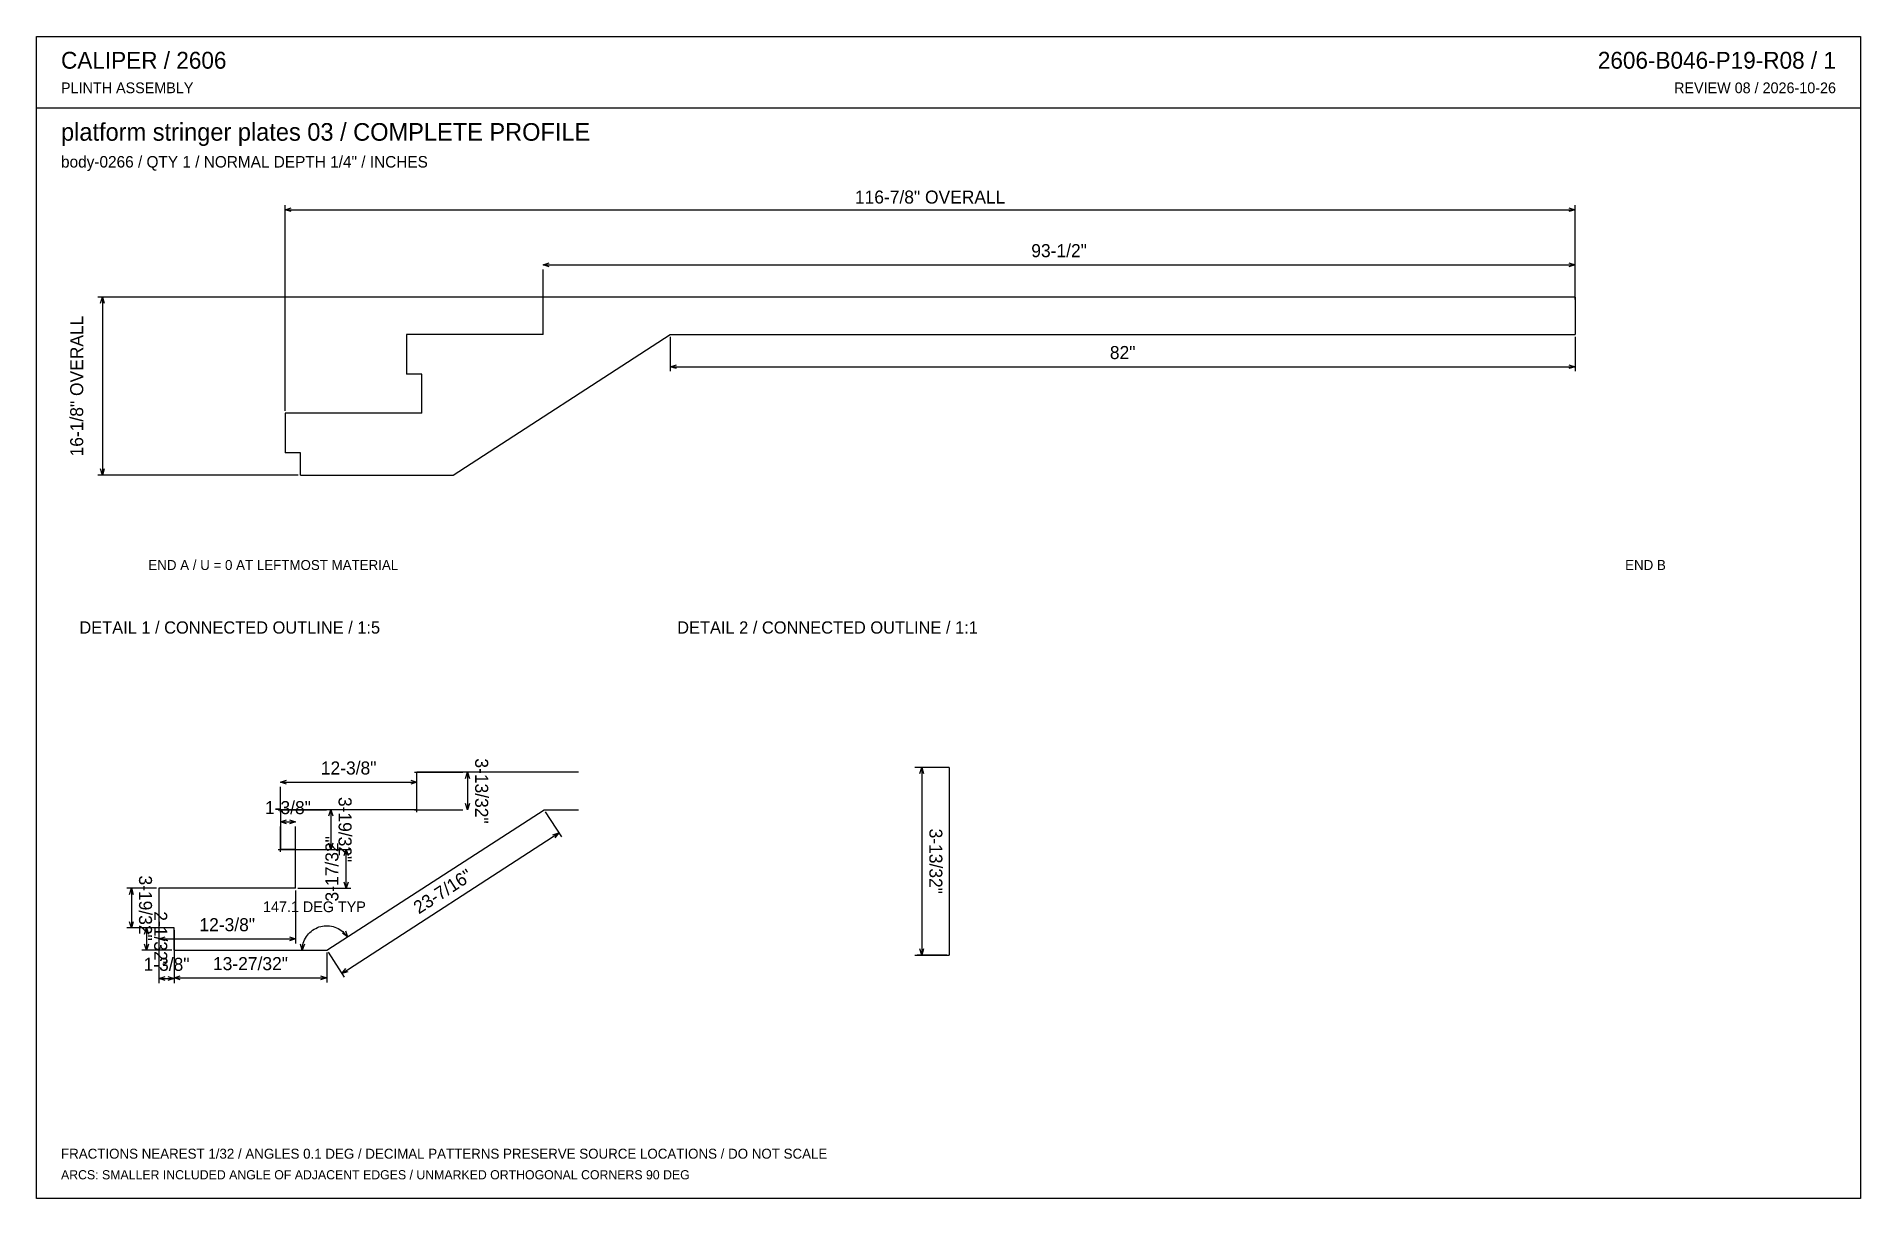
# Model space of a CAD drawing. Header units: inches. Extents: x 0.5 to 33.5, y 0.5 to 21.5.
import ezdxf
from ezdxf.enums import TextEntityAlignment as Align

# ---------------------------------------------------------------- set-up
doc = ezdxf.new("R2010")
doc.units = ezdxf.units.IN
doc.header["$MEASUREMENT"] = 0

msp = doc.modelspace()

# ---------------------------------------------------------------- linework, layer by layer
at = {"layer": 'ANNOTATION'}
for p, q in [((4.979, 14.746), (4.979, 18.472)), ((4.979, 18.389), (5.09, 18.424)), ((4.979, 18.389), (28.354, 18.389)), ((5.09, 18.354), (4.979, 18.389)), ((28.243, 18.424), (28.354, 18.389)), ((28.354, 18.389), (28.243, 18.354)), ((28.354, 16.849), (28.354, 18.472)), ((9.654, 17.39), (9.765, 17.425)), ((9.654, 17.39), (28.354, 17.39)), ((9.765, 17.356), (9.654, 17.39)), ((9.654, 16.765), (9.654, 17.307)), ((28.243, 17.425), (28.354, 17.39)), ((28.354, 17.39), (28.243, 17.356)), ((28.354, 16.765), (28.354, 17.307)), ((28.312, 16.807), (1.583, 16.807)), ((1.632, 16.696), (1.667, 16.807)), ((1.667, 16.807), (1.667, 13.582)), ((1.667, 16.807), (1.701, 16.696)), ((11.957, 16.086), (11.957, 15.461)), ((28.354, 16.086), (28.354, 15.461)), ((11.957, 15.544), (12.068, 15.579)), ((11.957, 15.544), (28.354, 15.544)), ((12.068, 15.509), (11.957, 15.544)), ((28.243, 15.579), (28.354, 15.544)), ((28.354, 15.544), (28.243, 15.509)), ((5.213, 13.582), (1.583, 13.582)), ((1.667, 13.582), (1.632, 13.693)), ((1.701, 13.693), (1.667, 13.582)), ((16.972, 8.282), (16.431, 8.282)), ((16.479, 8.171), (16.514, 8.282)), ((16.514, 8.282), (16.514, 4.884)), ((16.514, 8.282), (16.549, 8.171)), ((4.892, 8.016), (5.003, 8.051)), ((4.892, 8.016), (7.367, 8.016)), ((5.003, 7.982), (4.892, 8.016)), ((7.255, 8.051), (7.367, 8.016)), ((7.367, 8.016), (7.255, 7.982)), ((7.325, 8.196), (8.2, 8.196)), ((8.248, 8.085), (8.283, 8.196)), ((8.283, 8.196), (8.283, 7.516)), ((8.283, 8.196), (8.318, 8.085)), ((4.892, 7.475), (4.892, 7.933)), ((7.367, 7.475), (7.367, 7.933)), ((8.283, 7.516), (8.248, 7.627)), ((8.318, 7.627), (8.283, 7.516)), ((4.85, 7.516), (5.725, 7.516)), ((4.892, 7.298), (5.003, 7.333)), ((4.892, 7.298), (5.167, 7.298)), ((5.003, 7.263), (4.892, 7.298)), ((5.055, 7.333), (5.167, 7.298)), ((5.167, 7.298), (5.055, 7.263)), ((5.773, 7.405), (5.808, 7.516)), ((5.808, 7.516), (5.808, 6.798)), ((5.808, 7.516), (5.843, 7.405)), ((7.325, 7.516), (8.2, 7.516)), ((9.692, 7.481), (9.986, 7.026)), ((4.892, 6.756), (4.892, 7.215)), ((5.167, 6.756), (5.167, 7.215)), ((6.005, 4.551), (9.941, 7.096)), ((9.829, 7.065), (9.941, 7.096)), ((9.941, 7.096), (9.867, 7.007)), ((4.85, 6.798), (5.725, 6.798)), ((5.208, 6.798), (6.167, 6.798)), ((5.808, 6.798), (5.773, 6.909)), ((5.843, 6.909), (5.808, 6.798)), ((6.048, 6.687), (6.083, 6.798)), ((6.083, 6.094), (6.083, 6.798)), ((6.083, 6.798), (6.118, 6.687)), ((2.65, 6.094), (2.108, 6.094)), ((2.157, 5.982), (2.192, 6.094)), ((2.192, 6.094), (2.192, 5.375)), ((2.192, 6.094), (2.226, 5.982)), ((2.692, 6.052), (2.692, 5.094)), ((5.167, 6.052), (5.167, 5.094)), ((5.208, 6.094), (6.167, 6.094)), ((6.083, 6.094), (6.048, 6.205)), ((6.118, 6.205), (6.083, 6.094)), ((2.65, 5.375), (2.108, 5.375)), ((2.192, 5.375), (2.157, 5.486)), ((2.226, 5.486), (2.192, 5.375)), ((2.925, 5.375), (2.383, 5.375)), ((2.432, 5.264), (2.467, 5.375)), ((2.467, 5.375), (2.467, 4.971)), ((2.467, 5.375), (2.501, 5.264)), ((2.692, 5.334), (2.692, 4.375)), ((2.967, 5.334), (2.967, 4.375)), ((5.403, 5.268), (5.426, 5.292)), ((5.426, 5.292), (5.45, 5.313)), ((5.45, 5.313), (5.476, 5.333)), ((5.476, 5.333), (5.504, 5.351)), ((5.504, 5.351), (5.532, 5.367)), ((5.532, 5.367), (5.562, 5.381)), ((5.562, 5.381), (5.592, 5.392)), ((5.592, 5.392), (5.623, 5.401)), ((5.623, 5.401), (5.655, 5.408)), ((5.655, 5.408), (5.688, 5.413)), ((5.688, 5.413), (5.72, 5.415)), ((5.72, 5.415), (5.753, 5.415)), ((5.753, 5.415), (5.785, 5.412)), ((5.785, 5.412), (5.817, 5.407)), ((5.817, 5.407), (5.849, 5.4)), ((5.849, 5.4), (5.88, 5.39)), ((5.88, 5.39), (5.911, 5.378)), ((5.911, 5.378), (5.94, 5.364)), ((5.94, 5.364), (5.968, 5.348)), ((5.968, 5.348), (5.995, 5.33)), ((5.995, 5.33), (6.021, 5.31)), ((6.021, 5.31), (6.045, 5.288)), ((6.071, 5.323), (6.107, 5.212)), ((2.925, 4.971), (2.383, 4.971)), ((2.467, 4.971), (2.432, 5.082)), ((2.501, 5.082), (2.467, 4.971)), ((2.692, 5.177), (2.803, 5.212)), ((2.692, 5.177), (5.167, 5.177)), ((2.803, 5.142), (2.692, 5.177)), ((5.055, 5.212), (5.167, 5.177)), ((5.167, 5.177), (5.055, 5.142)), ((5.289, 4.971), (5.258, 5.083)), ((5.328, 5.081), (5.289, 4.971)), ((5.289, 4.971), (5.29, 5.003)), ((5.29, 5.003), (5.294, 5.036)), ((5.294, 5.036), (5.3, 5.068)), ((5.3, 5.068), (5.308, 5.099)), ((5.308, 5.099), (5.319, 5.13)), ((5.319, 5.13), (5.331, 5.16)), ((5.331, 5.16), (5.346, 5.189)), ((5.346, 5.189), (5.363, 5.217)), ((5.363, 5.217), (5.382, 5.243)), ((5.382, 5.243), (5.403, 5.268)), ((6.107, 5.212), (6.015, 5.283)), ((6.045, 5.288), (6.067, 5.264)), ((6.067, 5.264), (6.088, 5.239)), ((6.088, 5.239), (6.107, 5.212)), ((16.514, 4.884), (16.479, 4.996)), ((16.549, 4.996), (16.514, 4.884)), ((2.967, 4.929), (2.967, 4.388)), ((5.734, 4.929), (5.734, 4.388)), ((5.756, 4.936), (6.05, 4.481)), ((6.005, 4.551), (6.079, 4.64)), ((16.972, 4.884), (16.431, 4.884)), ((2.692, 4.459), (2.803, 4.493)), ((2.692, 4.459), (2.967, 4.459)), ((2.803, 4.424), (2.692, 4.459)), ((2.855, 4.493), (2.967, 4.459)), ((2.967, 4.459), (2.855, 4.424)), ((2.967, 4.471), (3.078, 4.506)), ((2.967, 4.471), (5.734, 4.471)), ((3.078, 4.436), (2.967, 4.471)), ((5.622, 4.506), (5.734, 4.471)), ((5.734, 4.471), (5.622, 4.436)), ((6.117, 4.582), (6.005, 4.551))]:
    msp.add_line(p, q, dxfattribs=at)
at = {"layer": 'OUTLINE'}
for p, q in [((0.472, 21.528), (33.528, 21.528)), ((0.472, 0.472), (0.472, 21.528)), ((33.528, 21.528), (33.528, 0.472)), ((0.472, 20.236), (33.528, 20.236)), ((28.354, 16.807), (9.654, 16.807)), ((9.654, 16.127), (9.654, 16.807)), ((28.354, 16.807), (28.354, 16.127)), ((9.654, 16.127), (7.179, 16.127)), ((7.179, 16.127), (7.179, 15.409)), ((8.021, 13.582), (11.957, 16.127)), ((11.957, 16.127), (28.354, 16.127)), ((7.454, 15.409), (7.179, 15.409)), ((7.454, 14.705), (7.454, 15.409)), ((7.454, 14.705), (4.979, 14.705)), ((4.979, 14.705), (4.979, 13.986)), ((5.254, 13.986), (4.979, 13.986)), ((5.254, 13.582), (5.254, 13.986)), ((5.254, 13.582), (8.021, 13.582)), ((17.014, 8.282), (16.389, 8.282)), ((17.014, 8.282), (17.014, 4.884)), ((10.295, 8.196), (7.367, 8.196)), ((7.367, 7.516), (7.367, 8.196)), ((7.367, 7.516), (4.892, 7.516)), ((4.892, 7.516), (4.892, 6.798)), ((5.734, 4.971), (9.67, 7.516)), ((9.67, 7.516), (10.295, 7.516)), ((5.167, 6.798), (4.892, 6.798)), ((5.167, 6.094), (5.167, 6.798)), ((5.167, 6.094), (2.692, 6.094)), ((2.692, 6.094), (2.692, 5.375)), ((2.967, 5.375), (2.692, 5.375)), ((2.967, 4.971), (2.967, 5.375)), ((2.967, 4.971), (5.734, 4.971)), ((16.389, 4.884), (17.014, 4.884)), ((33.528, 0.472), (0.472, 0.472))]:
    msp.add_line(p, q, dxfattribs=at)

# ---------------------------------------------------------------- texts
at = {"layer": 'ANNOTATION'}
for s, height, p in [('CALIPER / 2606', 0.30556, (0.917, 20.944)), ('PLINTH ASSEMBLY', 0.19444, (0.917, 20.5)), ('platform stringer plates 03 / COMPLETE PROFILE', 0.31944, (0.917, 19.639)), ('body-0266 / QTY 1 / NORMAL DEPTH 1/4" / INCHES', 0.20833, (0.917, 19.153)), ('END A / U = 0 AT LEFTMOST MATERIAL', 0.18056, (2.5, 11.861)), ('DETAIL 1 / CONNECTED OUTLINE / 1:5', 0.22222, (1.25, 10.708)), ('DETAIL 2 / CONNECTED OUTLINE / 1:1', 0.22222, (12.083, 10.708)), ('FRACTIONS NEAREST 1/32 / ANGLES 0.1 DEG / DECIMAL PATTERNS PRESERVE SOURCE LOCATIONS / DO NOT SCALE', 0.18056, (0.917, 1.194)), ('ARCS: SMALLER INCLUDED ANGLE OF ADJACENT EDGES / UNMARKED ORTHOGONAL CORNERS 90 DEG', 0.16667, (0.917, 0.819))]:
    msp.add_text(s, height=height, dxfattribs=at).set_placement(p)
for s, height, p in [('2606-B046-P19-R08 / 1', 0.30556, (33.083, 20.944)), ('REVIEW 08 / 2026-10-26', 0.19444, (33.083, 20.5)), ('END B', 0.1806, (30, 11.861))]:
    msp.add_text(s, height=height, dxfattribs=at).set_placement(p, align=Align.RIGHT)
for s, height, p in [('116-7/8" OVERALL', 0.23611, (16.667, 18.5)), ('93-1/2"', 0.2361, (19.004, 17.529)), ('82"', 0.2361, (20.156, 15.683)), ('12-3/8"', 0.2361, (6.129, 8.155)), ('1-3/8"', 0.2361, (5.029, 7.437)), ('147.1 DEG TYP', 0.19444, (5.509, 5.661)), ('12-3/8"', 0.2361, (3.929, 5.316)), ('1-3/8"', 0.2361, (2.829, 4.598)), ('13-27/32"', 0.2361, (4.35, 4.61))]:
    msp.add_text(s, height=height, dxfattribs=at).set_placement(p, align=Align.CENTER)
for s, height, rotation, p in [('16-1/8" OVERALL', 0.23611, 90, (1.319, 15.194)), ('3-13/32"', 0.2361, -90, (8.422, 7.856)), ('3-19/32"', 0.2361, -90, (5.947, 7.157)), ('3-17/32"', 0.2361, 90, (5.944, 6.446)), ('3-13/32"', 0.2361, -90, (16.653, 6.583)), ('3-19/32"', 0.2361, -90, (2.33, 5.734)), ('23-7/16"', 0.2361, 32.8905, (7.898, 5.94)), ('2-1/32"', 0.2361, -90, (2.605, 5.173))]:
    msp.add_text(s, height=height, rotation=rotation, dxfattribs=at).set_placement(p, align=Align.CENTER)

doc.saveas('drawing.dxf')
